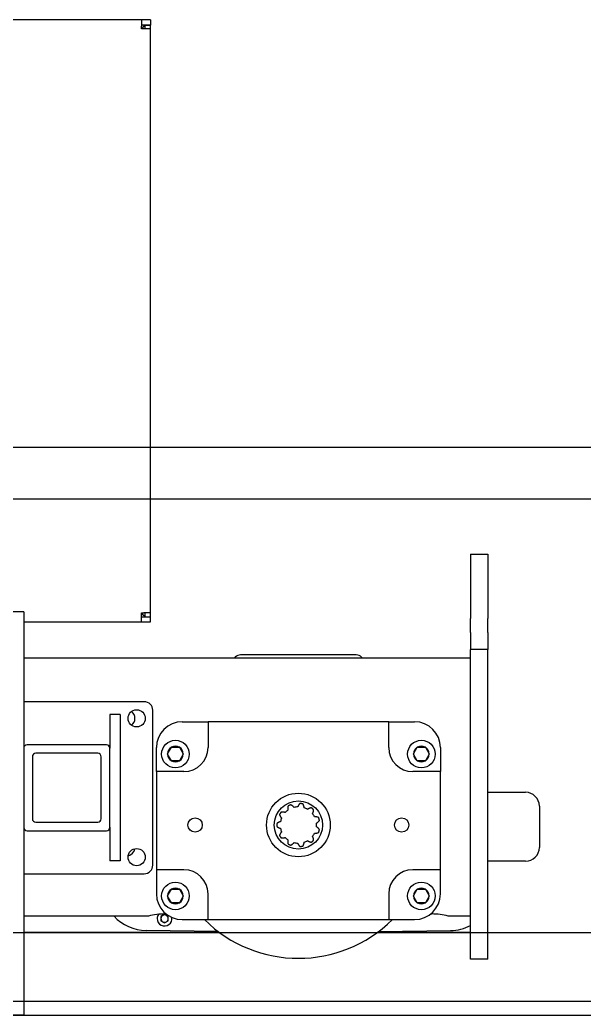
# Model space of a CAD drawing. Extents: x -1899985 to 1774885, y 556286 to 2175695.
# Drawn here: x -1113612 to -1113256, y 580179 to 580807 of the extents above; entities that cross this region are included whole.
import ezdxf

# ---------------------------------------------------------------- set-up
doc = ezdxf.new("R2010")
doc.units = 0
doc.header["$LTSCALE"] = 10
doc.header["$MEASUREMENT"] = 0
for name, color, linetype in [('20剖面图$0$A-LIN-V', 9, 'Continuous'), ('20剖面图$0$N010122-0000118_', 7, 'Continuous'), ('20剖面图$0$N040301-0000177_', 7, 'Continuous'), ('20剖面图$0$N040413-0000113_', 7, 'Continuous'), ('20剖面图$0$N080101-0000117', 7, 'Continuous'), ('20剖面图$0$N080101-0000135', 7, 'Continuous'), ('20剖面图$0$N080101-0000141', 7, 'Continuous'), ('20剖面图$0$N090101-0000018_', 7, 'Continuous'), ('20剖面图$0$N090104-0000007_', 7, 'Continuous'), ('20剖面图$0$S-SB', 21, 'Continuous'), ('20剖面图$0$主', 7, 'Continuous'), ('20剖面图$0$主梁\ue566鏍忔潌', 7, 'Continuous'), ('20剖面图$0$取电臂1', 7, 'Continuous'), ('20剖面图$0$取电臂2', 7, 'Continuous'), ('20剖面图$0$取电臂配件1', 7, 'Continuous'), ('A-LIN-V', 9, 'Continuous')]:
    doc.layers.add(name, color=color, linetype=linetype)

# ---------------------------------------------------------------- blocks, each defined once
blk = doc.blocks.new('20剖面图$0$11')
at = {"layer": '20剖面图$0$A-LIN-V', "color": 1}
for p, q in [((1604014.24, -75770.74), (1595896.06, -75770.74)), ((1598289.89, -75803.35), (1604014.24, -75803.35)), ((1592562.45, -76077.28), (1605899.71, -76077.28)), ((1605899.71, -76120.76), (1598840.08, -76120.76)), ((1594075.6, -76129.45), (1605899.71, -76129.45))]:
    blk.add_line(p, q, dxfattribs=at)
at = {"layer": '20剖面图$0$N010122-0000118_', "color": 1, "linetype": 'Continuous'}
for p, q in [((1599581.42, -75964.42), (1599583.84, -75960.24)), ((1599583.89, -75960.15), (1599583.84, -75960.24)), ((1599583.98, -75960.15), (1599583.89, -75960.15)), ((1599583.98, -75960.15), (1599588.81, -75960.15)), ((1599588.91, -75960.15), (1599588.81, -75960.15)), ((1599588.96, -75960.24), (1599588.91, -75960.15)), ((1599588.96, -75960.24), (1599591.37, -75964.42)), ((1599736.75, -75964.42), (1599739.16, -75960.24)), ((1599739.21, -75960.15), (1599739.16, -75960.24)), ((1599739.31, -75960.15), (1599739.21, -75960.15)), ((1599739.31, -75960.15), (1599744.14, -75960.15)), ((1599744.23, -75960.15), (1599744.14, -75960.15)), ((1599744.28, -75960.24), (1599744.23, -75960.15)), ((1599744.28, -75960.24), (1599746.69, -75964.42)), ((1599581.42, -75964.42), (1599581.38, -75964.5)), ((1599581.38, -75964.5), (1599581.42, -75964.58)), ((1599583.84, -75968.76), (1599581.42, -75964.58)), ((1599583.84, -75968.76), (1599583.89, -75968.85)), ((1599583.89, -75968.85), (1599583.98, -75968.85)), ((1599588.81, -75968.85), (1599588.91, -75968.85)), ((1599588.91, -75968.85), (1599588.96, -75968.76)), ((1599591.37, -75964.58), (1599588.96, -75968.76)), ((1599591.42, -75964.5), (1599591.37, -75964.42)), ((1599591.37, -75964.58), (1599591.42, -75964.5)), ((1599736.75, -75964.42), (1599736.7, -75964.5)), ((1599736.7, -75964.5), (1599736.75, -75964.58)), ((1599739.16, -75968.76), (1599736.75, -75964.58)), ((1599739.16, -75968.76), (1599739.21, -75968.85)), ((1599739.21, -75968.85), (1599739.31, -75968.85)), ((1599744.14, -75968.85), (1599744.23, -75968.85)), ((1599744.23, -75968.85), (1599744.28, -75968.76)), ((1599746.69, -75964.58), (1599744.28, -75968.76)), ((1599746.74, -75964.5), (1599746.69, -75964.42)), ((1599746.69, -75964.58), (1599746.74, -75964.5)), ((1599581.42, -76054.09), (1599583.84, -76049.91)), ((1599583.89, -76049.83), (1599583.84, -76049.91)), ((1599583.98, -76049.83), (1599583.89, -76049.83)), ((1599583.98, -76049.83), (1599588.81, -76049.83)), ((1599588.91, -76049.83), (1599588.81, -76049.83)), ((1599588.96, -76049.91), (1599588.91, -76049.83)), ((1599588.96, -76049.91), (1599591.37, -76054.09)), ((1599736.75, -76054.09), (1599739.16, -76049.91)), ((1599739.21, -76049.83), (1599739.16, -76049.91)), ((1599739.31, -76049.83), (1599739.21, -76049.83)), ((1599739.31, -76049.83), (1599744.14, -76049.83)), ((1599744.23, -76049.83), (1599744.14, -76049.83)), ((1599744.28, -76049.91), (1599744.23, -76049.83)), ((1599744.28, -76049.91), (1599746.69, -76054.09)), ((1599581.42, -76054.09), (1599581.38, -76054.18)), ((1599581.38, -76054.18), (1599581.42, -76054.26)), ((1599583.84, -76058.44), (1599581.42, -76054.26)), ((1599591.37, -76054.26), (1599588.96, -76058.44)), ((1599591.42, -76054.18), (1599591.37, -76054.09)), ((1599591.37, -76054.26), (1599591.42, -76054.18)), ((1599736.75, -76054.09), (1599736.7, -76054.18)), ((1599736.7, -76054.18), (1599736.75, -76054.26)), ((1599739.16, -76058.44), (1599736.75, -76054.26)), ((1599746.69, -76054.26), (1599744.28, -76058.44)), ((1599746.74, -76054.18), (1599746.69, -76054.09)), ((1599746.69, -76054.26), (1599746.74, -76054.18)), ((1599583.84, -76058.44), (1599583.89, -76058.53)), ((1599583.89, -76058.53), (1599583.98, -76058.53)), ((1599588.81, -76058.53), (1599588.91, -76058.53)), ((1599588.91, -76058.53), (1599588.96, -76058.44)), ((1599739.16, -76058.44), (1599739.21, -76058.53)), ((1599739.21, -76058.53), (1599739.31, -76058.53)), ((1599744.14, -76058.53), (1599744.23, -76058.53)), ((1599744.23, -76058.53), (1599744.28, -76058.44))]:
    blk.add_line(p, q, dxfattribs=at)
for centre in [(1599586.4, -75964.5), (1599741.72, -75964.5), (1599586.4, -76054.18), (1599741.72, -76054.18)]:
    blk.add_circle(centre, 8.7, dxfattribs=at)
for centre, radius, start, end in [((1599586.4, -75964.5), 4.97, 120.96424, 179.03576), ((1599586.4, -75964.5), 4.97, 60.96424, 119.03576), ((1599586.4, -75964.5), 4.97, 0.96424, 59.03576), ((1599741.72, -75964.5), 4.97, 120.96424, 179.03576), ((1599741.72, -75964.5), 4.97, 60.96424, 119.03576), ((1599741.72, -75964.5), 4.97, 0.96424, 59.03576), ((1599586.4, -75964.5), 4.97, 180.96424, 239.03576), ((1599586.4, -75964.5), 4.97, 240.96424, 299.03576), ((1599586.4, -77160.81), 1191.96, 89.88398, 90.11602), ((1599586.4, -75964.5), 4.97, 300.96424, 359.03576), ((1599741.72, -75964.5), 4.97, 180.96424, 239.03576), ((1599741.72, -75964.5), 4.97, 240.96424, 299.03576), ((1599741.72, -77160.81), 1191.96, 89.88398, 90.11602), ((1599741.72, -75964.5), 4.97, 300.96424, 359.03576), ((1599586.4, -76054.18), 4.97, 120.96424, 179.03576), ((1599586.4, -76054.18), 4.97, 60.96424, 119.03576), ((1599586.4, -76054.18), 4.97, 0.96424, 59.03576), ((1599741.72, -76054.18), 4.97, 120.96424, 179.03576), ((1599741.72, -76054.18), 4.97, 60.96424, 119.03576), ((1599741.72, -76054.18), 4.97, 0.96424, 59.03576), ((1599586.4, -76054.18), 4.97, 180.96424, 239.03576), ((1599586.4, -76054.18), 4.97, 300.96424, 359.03576), ((1599741.72, -76054.18), 4.97, 180.96424, 239.03576), ((1599741.72, -76054.18), 4.97, 300.96424, 359.03576), ((1599586.4, -77250.48), 1191.96, 89.88398, 90.11602), ((1599586.4, -76054.18), 4.97, 240.96424, 299.03576), ((1599741.72, -77250.48), 1191.96, 89.88398, 90.11602), ((1599741.72, -76054.18), 4.97, 240.96424, 299.03576)]:
    blk.add_arc(centre, radius, start, end, dxfattribs=at)
at = {"layer": '20剖面图$0$N040301-0000177_', "color": 1, "linetype": 'Continuous'}
for p, q in [((1599772.76, -75838.14), (1599772.76, -75878.9)), ((1599772.76, -75838.14), (1599783.63, -75838.14)), ((1599783.63, -75838.14), (1599783.63, -75878.9)), ((1599772.76, -75887.6), (1599772.76, -75878.9)), ((1599783.63, -75887.6), (1599783.63, -75878.9)), ((1599772.76, -75887.6), (1599772.76, -75898.47)), ((1599783.63, -75887.6), (1599783.63, -75898.47)), ((1599772.76, -75909.34), (1599772.76, -75898.47)), ((1599783.63, -75898.47), (1599772.76, -75898.47)), ((1599783.63, -75909.34), (1599783.63, -75898.47)), ((1599772.76, -75914.19), (1599772.76, -75909.34)), ((1599783.63, -76083.26), (1599783.63, -75909.34)), ((1599772.76, -76083.26), (1599772.76, -76056.66)), ((1599772.76, -76094.13), (1599772.76, -76083.26)), ((1599783.63, -76094.13), (1599783.63, -76083.26)), ((1599783.63, -76094.13), (1599772.76, -76094.13))]:
    blk.add_line(p, q, dxfattribs=at)
at = {"layer": '20剖面图$0$N040413-0000113_', "color": 1, "linetype": 'Continuous'}
for p, q in [((1599772.76, -75903.9), (1599490.6, -75903.9)), ((1599772.76, -75925.64), (1599772.76, -75914.19)), ((1599772.76, -76045.21), (1599772.76, -75925.64)), ((1599772.76, -76056.66), (1599772.76, -76045.21)), ((1599569.45, -76066.95), (1599490.6, -76066.95)), ((1599580.53, -76065.58), (1599579.82, -76065.58)), ((1599748.3, -76065.58), (1599747.59, -76065.58)), ((1599772.76, -76066.95), (1599758.67, -76066.95))]:
    blk.add_line(p, q, dxfattribs=at)
for centre, radius, start, end in [((1599555.36, -75941.95), 5.49, 307.18058, 52.72879), ((1599555.36, -76023.47), 5.49, 282.32797, 351.1882), ((1599579.2, -76100.68), 35.11, 88.98599, 106.1217), ((1599748.93, -76100.6), 35.03, 73.86058, 91.03173)]:
    blk.add_arc(centre, radius, start, end, dxfattribs=at)
at = {"layer": '20剖面图$0$N080101-0000117', "color": 1, "linetype": 'Continuous'}
for p, q in [((1599783.63, -75988.69), (1599807.54, -75988.69)), ((1599816.24, -75997.38), (1599816.24, -76023.47)), ((1599807.54, -76032.17), (1599783.63, -76032.17))]:
    blk.add_line(p, q, dxfattribs=at)
for centre, start, end in [((1599807.54, -75997.38), 360, 90), ((1599807.54, -76023.47), 270, 360)]:
    blk.add_arc(centre, 8.7, start, end, dxfattribs=at)
at = {"layer": '20剖面图$0$N080101-0000135', "color": 1, "linetype": 'Continuous'}
for p, q in [((1599564.89, -75500.62), (1598869.72, -75500.62)), ((1599564.89, -75500.62), (1599564.89, -75504.68)), ((1599570.58, -75500.62), (1599564.89, -75500.62)), ((1599570.58, -75500.62), (1599570.58, -75503.88)), ((1599570.58, -75503.88), (1599564.89, -75503.88)), ((1599566.52, -75504.68), (1599564.89, -75506.31)), ((1599564.89, -75506.32), (1599564.89, -75504.68)), ((1599564.89, -75506.32), (1599566.52, -75504.69)), ((1599566.52, -75506.32), (1599564.89, -75506.32)), ((1599570.58, -75506.32), (1599566.52, -75506.32)), ((1599567.32, -75503.89), (1599570.58, -75503.89)), ((1599567.32, -75506.32), (1599567.32, -75503.89)), ((1599570.58, -75506.32), (1599570.58, -75503.89)), ((1599570.58, -75875.38), (1599570.58, -75506.32)), ((1599566.52, -75877.01), (1599564.89, -75875.38)), ((1599564.89, -75875.38), (1599566.52, -75875.38)), ((1599564.89, -75877.01), (1599564.89, -75875.38)), ((1599566.52, -75877.01), (1599564.89, -75875.38)), ((1599564.89, -75881.07), (1599564.89, -75877.01)), ((1599564.89, -75877.81), (1599570.58, -75877.81)), ((1599570.58, -75875.38), (1599566.52, -75875.38)), ((1599567.32, -75877.81), (1599567.32, -75875.38)), ((1599567.32, -75877.81), (1599570.58, -75877.81)), ((1599570.58, -75877.81), (1599570.58, -75875.38)), ((1599570.58, -75881.07), (1599570.58, -75877.81)), ((1599490.6, -75881.07), (1599564.89, -75881.07)), ((1599564.89, -75881.07), (1599570.58, -75881.07))]:
    blk.add_line(p, q, dxfattribs=at)
for points in [[(1599567.31, -75503.88), (1599567.18, -75503.88), (1599567.04, -75503.97), (1599566.78, -75504.27), (1599566.65, -75504.48), (1599566.52, -75504.68)], [(1599566.52, -75504.69), (1599566.73, -75504.55), (1599566.93, -75504.42), (1599567.23, -75504.16), (1599567.32, -75504.02), (1599567.32, -75503.89)], [(1599567.32, -75877.8), (1599567.32, -75877.67), (1599567.23, -75877.54), (1599566.93, -75877.28), (1599566.73, -75877.14), (1599566.52, -75877.01)], [(1599566.52, -75877.01), (1599566.65, -75877.22), (1599566.78, -75877.43), (1599567.04, -75877.73), (1599567.18, -75877.81), (1599567.31, -75877.81)]]:
    blk.add_open_spline(points, degree=3, knots=[0, 0, 0, 0, 0.5, 0.5, 1, 1, 1, 1], dxfattribs=at)
at = {"layer": '20剖面图$0$N080101-0000141', "color": 1, "linetype": 'Continuous'}
for p, q in [((1599624.19, -75903.22), (1599623.52, -75903.9)), ((1599637.82, -75901.85), (1599627.51, -75901.85)), ((1599690.3, -75901.85), (1599637.82, -75901.85)), ((1599700.6, -75901.85), (1599690.3, -75901.85)), ((1599704.6, -75903.9), (1599703.92, -75903.22)), ((1599579.57, -76065.77), (1599577.22, -76067.13)), ((1599577.22, -76067.13), (1599577.22, -76069.84)), ((1599581.92, -76067.13), (1599579.57, -76065.77)), ((1599581.92, -76069.84), (1599581.92, -76067.13)), ((1599577.22, -76069.84), (1599579.57, -76071.19)), ((1599579.57, -76071.19), (1599581.92, -76069.84)), ((1599613.42, -76076.66), (1599567.89, -76075.99)), ((1599714.7, -76076.66), (1599760.23, -76075.99))]:
    blk.add_line(p, q, dxfattribs=at)
for centre, radius, start, end in [((1599627.51, -75906.54), 4.69, 90, 135), ((1599700.6, -75906.54), 4.69, 45, 90), ((1599568.3, -76047.83), 28.16, 222.76145, 269.15488), ((1599579.57, -76068.48), 4.69, 145.6871, 180), ((1599579.57, -76068.48), 4.69, 180, 8.56028), ((1599579.57, -76068.48), 2.35, 120, 180), ((1599579.57, -76068.48), 2.35, 180, 240), ((1599579.57, -76068.48), 2.35, 60, 120), ((1599579.57, -76068.48), 2.35, 360, 60), ((1599579.57, -76068.48), 2.35, 300, 360), ((1599579.57, -76068.48), 2.35, 240, 300), ((1599759.81, -76047.83), 28.16, 270.84512, 297.36447)]:
    blk.add_arc(centre, radius, start, end, dxfattribs=at)
at = {"layer": '20剖面图$0$N090101-0000018_', "color": 1, "linetype": 'Continuous'}
blk.add_circle((1599664.06, -76009.34), 15.22, dxfattribs=at)
for radius, start, end in [(11.45, 125.26771, 136.55047), (11.45, 92.54044, 103.8232), (11.45, 59.81317, 71.09592), (11.45, 157.99498, 169.27774), (11.45, 27.08589, 38.36865), (11.45, 190.72226, 202.00502), (11.45, 354.35862, 5.64138), (11.45, 223.44953, 234.73229), (11.45, 288.90408, 300.18683), (11.45, 321.63135, 332.91411), (11.45, 256.1768, 267.45956), (84.24, 225.20868, 314.79132)]:
    blk.add_arc((1599664.06, -76009.34), radius, start, end, dxfattribs=at)
for points, knots in [([(1599658.4, -75996.94), (1599658.37, -75996.96), (1599658.3, -75996.99), (1599658.21, -75997.03), (1599658.12, -75997.07), (1599658.03, -75997.12), (1599657.94, -75997.16), (1599657.85, -75997.21), (1599657.72, -75997.27), (1599657.55, -75997.38), (1599657.5, -75997.59), (1599657.47, -75997.74), (1599657.45, -75997.86), (1599657.44, -75997.98), (1599657.42, -75998.09), (1599657.41, -75998.2), (1599657.4, -75998.32), (1599657.39, -75998.42), (1599657.38, -75998.53), (1599657.37, -75998.63), (1599657.37, -75998.74), (1599657.37, -75998.86), (1599657.36, -75999.02), (1599657.37, -75999.2), (1599657.38, -75999.38), (1599657.39, -75999.55), (1599657.41, -75999.71), (1599657.43, -75999.85), (1599657.44, -75999.95), (1599657.45, -75999.99)], [0, 0, 0, 0, 0.030031, 0.057917, 0.085803, 0.113689, 0.141575, 0.169461, 0.197347, 0.264587, 0.333231, 0.367307, 0.400787, 0.433669, 0.465954, 0.497642, 0.528733, 0.559227, 0.589124, 0.618424, 0.647126, 0.675232, 0.72555, 0.777765, 0.827592, 0.87503, 0.920079, 0.96274, 1, 1, 1, 1]), ([(1599661.32, -75998.22), (1599661.29, -75998.18), (1599661.23, -75998.1), (1599661.12, -75997.99), (1599661.01, -75997.87), (1599660.89, -75997.75), (1599660.76, -75997.62), (1599660.63, -75997.51), (1599660.51, -75997.41), (1599660.42, -75997.33), (1599660.33, -75997.27), (1599660.25, -75997.2), (1599660.17, -75997.14), (1599660.08, -75997.07), (1599659.99, -75997.01), (1599659.89, -75996.95), (1599659.8, -75996.88), (1599659.7, -75996.82), (1599659.59, -75996.76), (1599659.45, -75996.66), (1599659.25, -75996.59), (1599659.06, -75996.66), (1599658.94, -75996.71), (1599658.85, -75996.75), (1599658.76, -75996.79), (1599658.66, -75996.82), (1599658.57, -75996.86), (1599658.48, -75996.9), (1599658.43, -75996.93), (1599658.4, -75996.94)], [0, 0, 0, 0, 0.043667, 0.086696, 0.132113, 0.179919, 0.230113, 0.282695, 0.329053, 0.357251, 0.386045, 0.415437, 0.445425, 0.476011, 0.507194, 0.538974, 0.571351, 0.604325, 0.637896, 0.672065, 0.749153, 0.806943, 0.834829, 0.862715, 0.890601, 0.918487, 0.946373, 0.974259, 1, 1, 1, 1]), ([(1599666, -75995.85), (1599665.96, -75995.85), (1599665.9, -75995.84), (1599665.79, -75995.82), (1599665.7, -75995.81), (1599665.6, -75995.8), (1599665.5, -75995.79), (1599665.4, -75995.78), (1599665.26, -75995.76), (1599665.05, -75995.76), (1599664.89, -75995.9), (1599664.79, -75996.02), (1599664.71, -75996.11), (1599664.63, -75996.2), (1599664.56, -75996.29), (1599664.48, -75996.38), (1599664.41, -75996.46), (1599664.35, -75996.55), (1599664.28, -75996.63), (1599664.22, -75996.72), (1599664.16, -75996.8), (1599664.09, -75996.91), (1599664.01, -75997.04), (1599663.91, -75997.19), (1599663.82, -75997.35), (1599663.74, -75997.5), (1599663.67, -75997.64), (1599663.61, -75997.77), (1599663.57, -75997.86), (1599663.55, -75997.9)], [0, 0, 0, 0, 0.030031, 0.057917, 0.085803, 0.113689, 0.141575, 0.169461, 0.197347, 0.264587, 0.333231, 0.367307, 0.400787, 0.433669, 0.465954, 0.497642, 0.528733, 0.559227, 0.589124, 0.618424, 0.647126, 0.675232, 0.72555, 0.777765, 0.827592, 0.87503, 0.920079, 0.96274, 1, 1, 1, 1]), ([(1599667.77, -75998.51), (1599667.76, -75998.46), (1599667.75, -75998.35), (1599667.73, -75998.2), (1599667.7, -75998.04), (1599667.66, -75997.87), (1599667.62, -75997.7), (1599667.57, -75997.53), (1599667.52, -75997.38), (1599667.49, -75997.27), (1599667.45, -75997.17), (1599667.42, -75997.07), (1599667.38, -75996.97), (1599667.34, -75996.87), (1599667.3, -75996.77), (1599667.25, -75996.66), (1599667.21, -75996.56), (1599667.16, -75996.45), (1599667.1, -75996.34), (1599667.04, -75996.19), (1599666.91, -75996.02), (1599666.71, -75995.97), (1599666.58, -75995.95), (1599666.48, -75995.93), (1599666.38, -75995.91), (1599666.29, -75995.89), (1599666.19, -75995.88), (1599666.09, -75995.86), (1599666.03, -75995.85), (1599666, -75995.85)], [0, 0, 0, 0, 0.043667, 0.086696, 0.132113, 0.179919, 0.230113, 0.282695, 0.329053, 0.357251, 0.386045, 0.415437, 0.445425, 0.476011, 0.507194, 0.538974, 0.571351, 0.604325, 0.637896, 0.672065, 0.749153, 0.806943, 0.834829, 0.862715, 0.890601, 0.918487, 0.946373, 0.974259, 1, 1, 1, 1]), ([(1599672.98, -75999.04), (1599672.96, -75999.02), (1599672.9, -75998.97), (1599672.83, -75998.91), (1599672.75, -75998.84), (1599672.67, -75998.78), (1599672.6, -75998.72), (1599672.52, -75998.65), (1599672.41, -75998.56), (1599672.23, -75998.45), (1599672.02, -75998.49), (1599671.87, -75998.53), (1599671.75, -75998.56), (1599671.64, -75998.6), (1599671.53, -75998.63), (1599671.42, -75998.66), (1599671.32, -75998.7), (1599671.22, -75998.74), (1599671.12, -75998.77), (1599671.02, -75998.81), (1599670.92, -75998.85), (1599670.81, -75998.9), (1599670.67, -75998.96), (1599670.5, -75999.04), (1599670.34, -75999.12), (1599670.2, -75999.2), (1599670.06, -75999.29), (1599669.93, -75999.37), (1599669.85, -75999.42), (1599669.82, -75999.44)], [0, 0, 0, 0, 0.030031, 0.057917, 0.085803, 0.113689, 0.141575, 0.169461, 0.197347, 0.264587, 0.333231, 0.367307, 0.400787, 0.433669, 0.465954, 0.497642, 0.528733, 0.559227, 0.589124, 0.618424, 0.647126, 0.675232, 0.72555, 0.777765, 0.827592, 0.87503, 0.920079, 0.96274, 1, 1, 1, 1]), ([(1599673.04, -76002.23), (1599673.06, -76002.19), (1599673.1, -76002.09), (1599673.17, -76001.95), (1599673.23, -76001.8), (1599673.29, -76001.64), (1599673.35, -76001.47), (1599673.4, -76001.3), (1599673.44, -76001.15), (1599673.47, -76001.04), (1599673.49, -76000.94), (1599673.52, -76000.83), (1599673.54, -76000.73), (1599673.56, -76000.62), (1599673.58, -76000.51), (1599673.6, -76000.4), (1599673.62, -76000.29), (1599673.64, -76000.17), (1599673.65, -76000.05), (1599673.67, -75999.88), (1599673.66, -75999.67), (1599673.52, -75999.53), (1599673.42, -75999.44), (1599673.35, -75999.37), (1599673.28, -75999.3), (1599673.2, -75999.23), (1599673.13, -75999.17), (1599673.06, -75999.1), (1599673.01, -75999.06), (1599672.98, -75999.04)], [0, 0, 0, 0, 0.043667, 0.086696, 0.132113, 0.179919, 0.230113, 0.282695, 0.329053, 0.357251, 0.386045, 0.415437, 0.445425, 0.476011, 0.507194, 0.538974, 0.571351, 0.604325, 0.637896, 0.672065, 0.749153, 0.806943, 0.834829, 0.862715, 0.890601, 0.918487, 0.946373, 0.974259, 1, 1, 1, 1]), ([(1599652.59, -76001.97), (1599652.58, -76002), (1599652.54, -76002.06), (1599652.48, -76002.15), (1599652.43, -76002.23), (1599652.38, -76002.32), (1599652.33, -76002.4), (1599652.28, -76002.49), (1599652.2, -76002.61), (1599652.12, -76002.8), (1599652.18, -76003), (1599652.25, -76003.15), (1599652.3, -76003.26), (1599652.35, -76003.36), (1599652.39, -76003.47), (1599652.44, -76003.57), (1599652.49, -76003.67), (1599652.55, -76003.76), (1599652.6, -76003.86), (1599652.65, -76003.95), (1599652.7, -76004.04), (1599652.77, -76004.15), (1599652.85, -76004.28), (1599652.95, -76004.43), (1599653.05, -76004.57), (1599653.15, -76004.71), (1599653.25, -76004.83), (1599653.35, -76004.95), (1599653.41, -76005.02), (1599653.44, -76005.05)], [0, 0, 0, 0, 0.030031, 0.057917, 0.085803, 0.113689, 0.141575, 0.169461, 0.197347, 0.264587, 0.333231, 0.367307, 0.400787, 0.433669, 0.465954, 0.497642, 0.528733, 0.559227, 0.589124, 0.618424, 0.647126, 0.675232, 0.72555, 0.777765, 0.827592, 0.87503, 0.920079, 0.96274, 1, 1, 1, 1]), ([(1599655.75, -76001.47), (1599655.7, -76001.45), (1599655.6, -76001.42), (1599655.45, -76001.38), (1599655.29, -76001.34), (1599655.12, -76001.3), (1599654.95, -76001.27), (1599654.77, -76001.24), (1599654.62, -76001.22), (1599654.5, -76001.21), (1599654.4, -76001.2), (1599654.29, -76001.19), (1599654.19, -76001.18), (1599654.08, -76001.17), (1599653.97, -76001.17), (1599653.85, -76001.17), (1599653.74, -76001.17), (1599653.62, -76001.17), (1599653.5, -76001.17), (1599653.33, -76001.17), (1599653.12, -76001.21), (1599653, -76001.37), (1599652.93, -76001.48), (1599652.87, -76001.56), (1599652.81, -76001.65), (1599652.75, -76001.73), (1599652.7, -76001.81), (1599652.65, -76001.89), (1599652.61, -76001.95), (1599652.59, -76001.97)], [0, 0, 0, 0, 0.043667, 0.086696, 0.132113, 0.179919, 0.230113, 0.282695, 0.329053, 0.357251, 0.386045, 0.415437, 0.445425, 0.476011, 0.507194, 0.538974, 0.571351, 0.604325, 0.637896, 0.672065, 0.749153, 0.806943, 0.834829, 0.862715, 0.890601, 0.918487, 0.946373, 0.974259, 1, 1, 1, 1]), ([(1599677.14, -76005.5), (1599677.13, -76005.47), (1599677.11, -76005.4), (1599677.08, -76005.3), (1599677.05, -76005.21), (1599677.01, -76005.11), (1599676.99, -76005.02), (1599676.95, -76004.92), (1599676.91, -76004.79), (1599676.82, -76004.6), (1599676.63, -76004.51), (1599676.47, -76004.47), (1599676.36, -76004.43), (1599676.25, -76004.4), (1599676.14, -76004.37), (1599676.03, -76004.34), (1599675.92, -76004.31), (1599675.81, -76004.29), (1599675.71, -76004.27), (1599675.61, -76004.25), (1599675.51, -76004.23), (1599675.38, -76004.2), (1599675.23, -76004.18), (1599675.05, -76004.16), (1599674.87, -76004.14), (1599674.7, -76004.13), (1599674.54, -76004.12), (1599674.39, -76004.12), (1599674.3, -76004.12), (1599674.25, -76004.13)], [0, 0, 0, 0, 0.030031, 0.057917, 0.085803, 0.113689, 0.141575, 0.169461, 0.197347, 0.264587, 0.333231, 0.367307, 0.400787, 0.433669, 0.465954, 0.497642, 0.528733, 0.559227, 0.589124, 0.618424, 0.647126, 0.675232, 0.72555, 0.777765, 0.827592, 0.87503, 0.920079, 0.96274, 1, 1, 1, 1]), ([(1599675.45, -76008.21), (1599675.5, -76008.19), (1599675.59, -76008.13), (1599675.72, -76008.05), (1599675.85, -76007.95), (1599675.99, -76007.85), (1599676.13, -76007.74), (1599676.26, -76007.63), (1599676.37, -76007.52), (1599676.46, -76007.44), (1599676.54, -76007.37), (1599676.61, -76007.3), (1599676.69, -76007.22), (1599676.77, -76007.14), (1599676.84, -76007.06), (1599676.92, -76006.98), (1599676.99, -76006.89), (1599677.07, -76006.8), (1599677.15, -76006.71), (1599677.26, -76006.58), (1599677.36, -76006.4), (1599677.32, -76006.2), (1599677.29, -76006.07), (1599677.27, -76005.97), (1599677.24, -76005.88), (1599677.21, -76005.78), (1599677.19, -76005.68), (1599677.16, -76005.59), (1599677.14, -76005.53), (1599677.14, -76005.5)], [0, 0, 0, 0, 0.043667, 0.086696, 0.132113, 0.179919, 0.230113, 0.282695, 0.329053, 0.357251, 0.386045, 0.415437, 0.445425, 0.476011, 0.507194, 0.538974, 0.571351, 0.604325, 0.637896, 0.672065, 0.749153, 0.806943, 0.834829, 0.862715, 0.890601, 0.918487, 0.946373, 0.974259, 1, 1, 1, 1]), ([(1599652.81, -76007.21), (1599652.76, -76007.22), (1599652.66, -76007.25), (1599652.51, -76007.3), (1599652.36, -76007.35), (1599652.2, -76007.41), (1599652.03, -76007.48), (1599651.87, -76007.55), (1599651.73, -76007.61), (1599651.62, -76007.67), (1599651.53, -76007.71), (1599651.44, -76007.76), (1599651.34, -76007.81), (1599651.25, -76007.87), (1599651.15, -76007.92), (1599651.06, -76007.98), (1599650.96, -76008.04), (1599650.86, -76008.11), (1599650.76, -76008.18), (1599650.62, -76008.27), (1599650.47, -76008.42), (1599650.45, -76008.62), (1599650.44, -76008.75), (1599650.44, -76008.85), (1599650.44, -76008.95), (1599650.43, -76009.05), (1599650.43, -76009.15), (1599650.43, -76009.24), (1599650.43, -76009.31), (1599650.43, -76009.34)], [0, 0, 0, 0, 0.043667, 0.086696, 0.132113, 0.179919, 0.230113, 0.282695, 0.329053, 0.357251, 0.386045, 0.415437, 0.445425, 0.476011, 0.507194, 0.538974, 0.571351, 0.604325, 0.637896, 0.672065, 0.749153, 0.806943, 0.834829, 0.862715, 0.890601, 0.918487, 0.946373, 0.974259, 1, 1, 1, 1]), ([(1599650.43, -76009.34), (1599650.43, -76009.38), (1599650.43, -76009.44), (1599650.43, -76009.55), (1599650.43, -76009.65), (1599650.44, -76009.75), (1599650.44, -76009.84), (1599650.45, -76009.94), (1599650.45, -76010.09), (1599650.48, -76010.29), (1599650.64, -76010.43), (1599650.78, -76010.51), (1599650.87, -76010.58), (1599650.97, -76010.64), (1599651.07, -76010.71), (1599651.17, -76010.76), (1599651.26, -76010.82), (1599651.36, -76010.87), (1599651.45, -76010.92), (1599651.54, -76010.97), (1599651.64, -76011.02), (1599651.75, -76011.08), (1599651.89, -76011.14), (1599652.06, -76011.21), (1599652.22, -76011.28), (1599652.38, -76011.34), (1599652.53, -76011.39), (1599652.68, -76011.43), (1599652.77, -76011.46), (1599652.81, -76011.47)], [0, 0, 0, 0, 0.030031, 0.057917, 0.085803, 0.113689, 0.141575, 0.169461, 0.197347, 0.264587, 0.333231, 0.367307, 0.400787, 0.433669, 0.465954, 0.497642, 0.528733, 0.559227, 0.589124, 0.618424, 0.647126, 0.675232, 0.72555, 0.777765, 0.827592, 0.87503, 0.920079, 0.96274, 1, 1, 1, 1]), ([(1599677.14, -76013.18), (1599677.15, -76013.14), (1599677.16, -76013.08), (1599677.19, -76012.98), (1599677.22, -76012.88), (1599677.24, -76012.79), (1599677.27, -76012.69), (1599677.29, -76012.59), (1599677.33, -76012.46), (1599677.36, -76012.25), (1599677.24, -76012.08), (1599677.14, -76011.96), (1599677.06, -76011.86), (1599676.98, -76011.77), (1599676.91, -76011.69), (1599676.83, -76011.6), (1599676.75, -76011.52), (1599676.68, -76011.45), (1599676.6, -76011.37), (1599676.53, -76011.3), (1599676.45, -76011.23), (1599676.36, -76011.14), (1599676.24, -76011.04), (1599676.1, -76010.92), (1599675.96, -76010.81), (1599675.83, -76010.71), (1599675.7, -76010.62), (1599675.57, -76010.54), (1599675.49, -76010.49), (1599675.45, -76010.46)], [0, 0, 0, 0, 0.030031, 0.057917, 0.085803, 0.113689, 0.141575, 0.169461, 0.197347, 0.264587, 0.333231, 0.367307, 0.400787, 0.433669, 0.465954, 0.497642, 0.528733, 0.559227, 0.589124, 0.618424, 0.647126, 0.675232, 0.72555, 0.777765, 0.827592, 0.87503, 0.920079, 0.96274, 1, 1, 1, 1]), ([(1599653.44, -76013.63), (1599653.41, -76013.67), (1599653.34, -76013.74), (1599653.24, -76013.86), (1599653.14, -76013.99), (1599653.04, -76014.13), (1599652.93, -76014.27), (1599652.83, -76014.42), (1599652.75, -76014.55), (1599652.69, -76014.66), (1599652.64, -76014.74), (1599652.59, -76014.84), (1599652.54, -76014.93), (1599652.49, -76015.03), (1599652.44, -76015.13), (1599652.39, -76015.23), (1599652.34, -76015.33), (1599652.29, -76015.44), (1599652.24, -76015.55), (1599652.17, -76015.7), (1599652.13, -76015.91), (1599652.22, -76016.09), (1599652.29, -76016.2), (1599652.34, -76016.29), (1599652.39, -76016.38), (1599652.44, -76016.46), (1599652.49, -76016.55), (1599652.54, -76016.63), (1599652.58, -76016.68), (1599652.59, -76016.71)], [0, 0, 0, 0, 0.043667, 0.086696, 0.132113, 0.179919, 0.230113, 0.282695, 0.329053, 0.357251, 0.386045, 0.415437, 0.445425, 0.476011, 0.507194, 0.538974, 0.571351, 0.604325, 0.637896, 0.672065, 0.749153, 0.806943, 0.834829, 0.862715, 0.890601, 0.918487, 0.946373, 0.974259, 1, 1, 1, 1]), ([(1599652.59, -76016.71), (1599652.61, -76016.74), (1599652.65, -76016.8), (1599652.71, -76016.88), (1599652.76, -76016.96), (1599652.82, -76017.05), (1599652.87, -76017.13), (1599652.93, -76017.21), (1599653.01, -76017.33), (1599653.15, -76017.48), (1599653.36, -76017.51), (1599653.52, -76017.51), (1599653.64, -76017.51), (1599653.76, -76017.51), (1599653.87, -76017.51), (1599653.98, -76017.51), (1599654.1, -76017.5), (1599654.2, -76017.5), (1599654.31, -76017.49), (1599654.41, -76017.48), (1599654.52, -76017.47), (1599654.64, -76017.46), (1599654.8, -76017.43), (1599654.98, -76017.41), (1599655.15, -76017.37), (1599655.32, -76017.34), (1599655.47, -76017.3), (1599655.62, -76017.26), (1599655.71, -76017.23), (1599655.75, -76017.21)], [0, 0, 0, 0, 0.030031, 0.057917, 0.085803, 0.113689, 0.141575, 0.169461, 0.197347, 0.264587, 0.333231, 0.367307, 0.400787, 0.433669, 0.465954, 0.497642, 0.528733, 0.559227, 0.589124, 0.618424, 0.647126, 0.675232, 0.72555, 0.777765, 0.827592, 0.87503, 0.920079, 0.96274, 1, 1, 1, 1]), ([(1599657.45, -76018.69), (1599657.44, -76018.74), (1599657.42, -76018.84), (1599657.4, -76019), (1599657.39, -76019.16), (1599657.37, -76019.33), (1599657.37, -76019.51), (1599657.36, -76019.68), (1599657.37, -76019.83), (1599657.37, -76019.96), (1599657.37, -76020.06), (1599657.38, -76020.16), (1599657.39, -76020.27), (1599657.4, -76020.38), (1599657.41, -76020.49), (1599657.42, -76020.6), (1599657.44, -76020.72), (1599657.45, -76020.83), (1599657.48, -76020.95), (1599657.5, -76021.12), (1599657.57, -76021.32), (1599657.75, -76021.42), (1599657.87, -76021.48), (1599657.96, -76021.52), (1599658.05, -76021.57), (1599658.13, -76021.61), (1599658.22, -76021.66), (1599658.31, -76021.7), (1599658.37, -76021.72), (1599658.4, -76021.74)], [0, 0, 0, 0, 0.043667, 0.086696, 0.132113, 0.179919, 0.230113, 0.282695, 0.329053, 0.357251, 0.386045, 0.415437, 0.445425, 0.476011, 0.507194, 0.538974, 0.571351, 0.604325, 0.637896, 0.672065, 0.749153, 0.806943, 0.834829, 0.862715, 0.890601, 0.918487, 0.946373, 0.974259, 1, 1, 1, 1]), ([(1599669.82, -76019.24), (1599669.86, -76019.27), (1599669.94, -76019.32), (1599670.08, -76019.41), (1599670.22, -76019.49), (1599670.37, -76019.57), (1599670.53, -76019.65), (1599670.69, -76019.73), (1599670.83, -76019.79), (1599670.94, -76019.84), (1599671.03, -76019.87), (1599671.13, -76019.91), (1599671.23, -76019.95), (1599671.34, -76019.98), (1599671.44, -76020.02), (1599671.55, -76020.06), (1599671.66, -76020.09), (1599671.77, -76020.12), (1599671.89, -76020.15), (1599672.05, -76020.2), (1599672.26, -76020.22), (1599672.43, -76020.1), (1599672.53, -76020.01), (1599672.61, -76019.95), (1599672.69, -76019.89), (1599672.76, -76019.83), (1599672.84, -76019.76), (1599672.91, -76019.7), (1599672.96, -76019.66), (1599672.98, -76019.64)], [0, 0, 0, 0, 0.043667, 0.086696, 0.132113, 0.179919, 0.230113, 0.282695, 0.329053, 0.357251, 0.386045, 0.415437, 0.445425, 0.476011, 0.507194, 0.538974, 0.571351, 0.604325, 0.637896, 0.672065, 0.749153, 0.806943, 0.834829, 0.862715, 0.890601, 0.918487, 0.946373, 0.974259, 1, 1, 1, 1]), ([(1599672.98, -76019.64), (1599673.01, -76019.62), (1599673.06, -76019.57), (1599673.14, -76019.5), (1599673.21, -76019.44), (1599673.29, -76019.37), (1599673.36, -76019.3), (1599673.43, -76019.23), (1599673.54, -76019.14), (1599673.67, -76018.98), (1599673.67, -76018.77), (1599673.65, -76018.61), (1599673.63, -76018.49), (1599673.62, -76018.37), (1599673.6, -76018.26), (1599673.58, -76018.15), (1599673.56, -76018.04), (1599673.54, -76017.93), (1599673.51, -76017.83), (1599673.49, -76017.73), (1599673.47, -76017.63), (1599673.43, -76017.5), (1599673.39, -76017.35), (1599673.34, -76017.18), (1599673.28, -76017.01), (1599673.22, -76016.86), (1599673.16, -76016.71), (1599673.1, -76016.57), (1599673.06, -76016.49), (1599673.04, -76016.45)], [0, 0, 0, 0, 0.030031, 0.057917, 0.085803, 0.113689, 0.141575, 0.169461, 0.197347, 0.264587, 0.333231, 0.367307, 0.400787, 0.433669, 0.465954, 0.497642, 0.528733, 0.559227, 0.589124, 0.618424, 0.647126, 0.675232, 0.72555, 0.777765, 0.827592, 0.87503, 0.920079, 0.96274, 1, 1, 1, 1]), ([(1599674.25, -76014.55), (1599674.3, -76014.55), (1599674.41, -76014.56), (1599674.56, -76014.55), (1599674.73, -76014.55), (1599674.9, -76014.53), (1599675.08, -76014.52), (1599675.25, -76014.49), (1599675.4, -76014.47), (1599675.52, -76014.45), (1599675.62, -76014.43), (1599675.73, -76014.41), (1599675.83, -76014.39), (1599675.94, -76014.36), (1599676.04, -76014.33), (1599676.15, -76014.31), (1599676.26, -76014.27), (1599676.38, -76014.24), (1599676.49, -76014.2), (1599676.66, -76014.16), (1599676.84, -76014.06), (1599676.92, -76013.87), (1599676.96, -76013.74), (1599676.99, -76013.65), (1599677.02, -76013.55), (1599677.05, -76013.46), (1599677.08, -76013.36), (1599677.11, -76013.27), (1599677.13, -76013.21), (1599677.14, -76013.18)], [0, 0, 0, 0, 0.043667, 0.086696, 0.132113, 0.179919, 0.230113, 0.282695, 0.329053, 0.357251, 0.386045, 0.415437, 0.445425, 0.476011, 0.507194, 0.538974, 0.571351, 0.604325, 0.637896, 0.672065, 0.749153, 0.806943, 0.834829, 0.862715, 0.890601, 0.918487, 0.946373, 0.974259, 1, 1, 1, 1]), ([(1599658.4, -76021.74), (1599658.43, -76021.75), (1599658.49, -76021.78), (1599658.59, -76021.82), (1599658.68, -76021.86), (1599658.77, -76021.9), (1599658.86, -76021.94), (1599658.95, -76021.97), (1599659.09, -76022.03), (1599659.28, -76022.09), (1599659.48, -76022), (1599659.61, -76021.91), (1599659.71, -76021.85), (1599659.81, -76021.78), (1599659.91, -76021.72), (1599660, -76021.66), (1599660.09, -76021.59), (1599660.18, -76021.53), (1599660.26, -76021.47), (1599660.35, -76021.4), (1599660.43, -76021.34), (1599660.53, -76021.26), (1599660.64, -76021.16), (1599660.78, -76021.04), (1599660.91, -76020.91), (1599661.03, -76020.79), (1599661.14, -76020.68), (1599661.24, -76020.56), (1599661.3, -76020.49), (1599661.32, -76020.46)], [0, 0, 0, 0, 0.030031, 0.057917, 0.085803, 0.113689, 0.141575, 0.169461, 0.197347, 0.264587, 0.333231, 0.367307, 0.400787, 0.433669, 0.465954, 0.497642, 0.528733, 0.559227, 0.589124, 0.618424, 0.647126, 0.675232, 0.72555, 0.777765, 0.827592, 0.87503, 0.920079, 0.96274, 1, 1, 1, 1]), ([(1599663.55, -76020.78), (1599663.57, -76020.82), (1599663.61, -76020.92), (1599663.68, -76021.06), (1599663.75, -76021.21), (1599663.84, -76021.36), (1599663.93, -76021.51), (1599664.02, -76021.66), (1599664.1, -76021.79), (1599664.17, -76021.89), (1599664.23, -76021.97), (1599664.29, -76022.06), (1599664.36, -76022.14), (1599664.43, -76022.23), (1599664.49, -76022.32), (1599664.57, -76022.4), (1599664.64, -76022.49), (1599664.72, -76022.58), (1599664.8, -76022.67), (1599664.91, -76022.8), (1599665.08, -76022.93), (1599665.28, -76022.91), (1599665.41, -76022.9), (1599665.51, -76022.89), (1599665.61, -76022.88), (1599665.71, -76022.87), (1599665.81, -76022.85), (1599665.91, -76022.84), (1599665.97, -76022.83), (1599666, -76022.83)], [0, 0, 0, 0, 0.043667, 0.086696, 0.132113, 0.179919, 0.230113, 0.282695, 0.329053, 0.357251, 0.386045, 0.415437, 0.445425, 0.476011, 0.507194, 0.538974, 0.571351, 0.604325, 0.637896, 0.672065, 0.749153, 0.806943, 0.834829, 0.862715, 0.890601, 0.918487, 0.946373, 0.974259, 1, 1, 1, 1]), ([(1599666, -76022.83), (1599666.03, -76022.82), (1599666.1, -76022.81), (1599666.2, -76022.8), (1599666.3, -76022.78), (1599666.4, -76022.76), (1599666.5, -76022.75), (1599666.6, -76022.73), (1599666.74, -76022.71), (1599666.93, -76022.65), (1599667.05, -76022.47), (1599667.11, -76022.32), (1599667.17, -76022.21), (1599667.21, -76022.11), (1599667.26, -76022), (1599667.3, -76021.9), (1599667.35, -76021.79), (1599667.39, -76021.69), (1599667.42, -76021.59), (1599667.46, -76021.49), (1599667.49, -76021.4), (1599667.53, -76021.28), (1599667.58, -76021.13), (1599667.62, -76020.95), (1599667.67, -76020.78), (1599667.7, -76020.61), (1599667.73, -76020.46), (1599667.75, -76020.31), (1599667.76, -76020.21), (1599667.77, -76020.17)], [0, 0, 0, 0, 0.030031, 0.057917, 0.085803, 0.113689, 0.141575, 0.169461, 0.197347, 0.264587, 0.333231, 0.367307, 0.400787, 0.433669, 0.465954, 0.497642, 0.528733, 0.559227, 0.589124, 0.618424, 0.647126, 0.675232, 0.72555, 0.777765, 0.827592, 0.87503, 0.920079, 0.96274, 1, 1, 1, 1])]:
    blk.add_open_spline(points, degree=3, knots=knots, dxfattribs=at)
at = {"layer": '20剖面图$0$N090104-0000007_', "color": 1, "linetype": 'Continuous'}
for p, q in [((1599590.69, -75944.12), (1599606.99, -75944.12)), ((1599606.99, -75944.12), (1599606.99, -75960.42)), ((1599721.13, -75944.12), (1599606.99, -75944.12)), ((1599721.13, -75960.42), (1599721.13, -75944.12)), ((1599721.13, -75944.12), (1599737.43, -75944.12)), ((1599574.38, -75975.64), (1599574.38, -75960.42)), ((1599753.74, -75960.42), (1599753.74, -75975.64)), ((1599574.38, -75975.64), (1599574.38, -76037.6)), ((1599591.77, -75975.64), (1599574.38, -75975.64)), ((1599753.74, -75975.64), (1599736.34, -75975.64)), ((1599753.74, -76037.6), (1599753.74, -75975.64)), ((1599574.38, -76037.6), (1599574.38, -76052.82)), ((1599591.77, -76037.6), (1599574.38, -76037.6)), ((1599753.74, -76037.6), (1599736.34, -76037.6)), ((1599753.74, -76052.82), (1599753.74, -76037.6)), ((1599606.99, -76069.12), (1599606.99, -76052.82)), ((1599721.13, -76052.82), (1599721.13, -76069.12)), ((1599590.69, -76069.12), (1599606.99, -76069.12)), ((1599606.99, -76069.12), (1599721.13, -76069.12)), ((1599721.13, -76069.12), (1599737.43, -76069.12))]:
    blk.add_line(p, q, dxfattribs=at)
for centre, radius in [((1599664.06, -76009.34), 20.11), ((1599598.84, -76009.34), 4.55), ((1599729.28, -76009.34), 4.55)]:
    blk.add_circle(centre, radius, dxfattribs=at)
for centre, radius, start, end in [((1599590.69, -75960.42), 16.3, 90, 180), ((1599737.43, -75960.42), 16.3, 0, 90), ((1599591.77, -75960.42), 15.22, 270, 0), ((1599736.34, -75960.42), 15.22, 180, 270), ((1599591.77, -76052.82), 15.22, 0, 90), ((1599736.34, -76052.82), 15.22, 90, 180), ((1599590.69, -76052.82), 16.3, 180, 270), ((1599737.43, -76052.82), 16.3, 270, 0)]:
    blk.add_arc(centre, radius, start, end, dxfattribs=at)
at = {"layer": '20剖面图$0$主', "color": 1, "linetype": 'Continuous'}
for p, q in [((1599614.25, -76077.28), (1599490.6, -76077.28)), ((1599772.76, -76077.28), (1599713.87, -76077.28))]:
    blk.add_line(p, q, dxfattribs=at)
at = {"layer": '20剖面图$0$主梁\ue566鏍忔潌', "color": 1, "linetype": 'Continuous'}
for p, q in [((1599490.6, -76077.28), (1599614.25, -76077.28)), ((1599713.87, -76077.28), (1599772.76, -76077.28))]:
    blk.add_line(p, q, dxfattribs=at)
at = {"layer": '20剖面图$0$取电臂1', "color": 1, "linetype": 'Continuous'}
for p, q in [((1599566.69, -75931.44), (1599490.6, -75931.44)), ((1599572.13, -76034.71), (1599572.13, -75936.88)), ((1599490.6, -75960.79), (1599490.6, -76010.79)), ((1599542.78, -75958.62), (1599492.77, -75958.62)), ((1599544.95, -76010.79), (1599544.95, -75960.79)), ((1599496.04, -75966.22), (1599496.04, -76005.36)), ((1599537.34, -75964.05), (1599498.21, -75964.05)), ((1599539.52, -76005.36), (1599539.52, -75966.22)), ((1599492.77, -76012.97), (1599542.78, -76012.97)), ((1599498.21, -76007.53), (1599537.34, -76007.53)), ((1599490.6, -76040.14), (1599566.69, -76040.14))]:
    blk.add_line(p, q, dxfattribs=at)
for centre in [(1599561.91, -75941.95), (1599561.91, -76029.63)]:
    blk.add_circle(centre, 5.43, dxfattribs=at)
for centre, radius, start, end in [((1599566.69, -75936.88), 5.43, 0, 90), ((1599492.77, -75960.79), 2.17, 90, 180), ((1599542.78, -75960.79), 2.17, 0, 90), ((1599498.21, -75966.22), 2.17, 90, 180), ((1599537.34, -75966.22), 2.17, 360, 90), ((1599498.21, -76005.36), 2.17, 180, 270), ((1599537.34, -76005.36), 2.17, 270, 360), ((1599492.77, -76010.79), 2.17, 180, 270), ((1599542.78, -76010.79), 2.17, 270, 360), ((1599566.69, -76034.71), 5.43, 270, 0)]:
    blk.add_arc(centre, radius, start, end, dxfattribs=at)
at = {"layer": '20剖面图$0$取电臂2', "color": 1, "linetype": 'Continuous'}
for p, q in [((1599488.43, -75874.62), (1599438.42, -75874.62)), ((1599490.6, -75874.62), (1599488.43, -75874.62)), ((1599490.6, -75874.62), (1599490.6, -75960.79)), ((1599490.6, -76010.79), (1599490.6, -76129.45)), ((1599488.43, -76129.45), (1599438.42, -76129.45)), ((1599490.6, -76129.45), (1599488.43, -76129.45))]:
    blk.add_line(p, q, dxfattribs=at)
at = {"layer": '20剖面图$0$取电臂配件1', "color": 1, "linetype": 'Continuous'}
for p, q in [((1599544.95, -75939.6), (1599544.95, -75945.03)), ((1599551.47, -75939.6), (1599544.95, -75939.6)), ((1599551.47, -75939.6), (1599551.47, -75945.03)), ((1599544.95, -75945.03), (1599544.95, -75960.79)), ((1599551.47, -75945.03), (1599551.47, -76026.56)), ((1599544.95, -76010.79), (1599544.95, -76026.56)), ((1599544.95, -76026.56), (1599544.95, -76031.99)), ((1599551.47, -76026.56), (1599551.47, -76031.99)), ((1599551.47, -76031.99), (1599544.95, -76031.99))]:
    blk.add_line(p, q, dxfattribs=at)
blk = doc.blocks.new('20剖面图$0$23423wer')
at = {"layer": '20剖面图$0$S-SB', "xscale": 0.735970624901321, "yscale": 0.735970624901321, "zscale": 0.735970624901321}
blk.add_blockref('20剖面图$0$11', (-2850596.95, 597906.14), dxfattribs=at)
blk = doc.blocks.new('20剖面图')
at = {"xscale": 1.35874988235309, "yscale": 1.35874988235309, "zscale": 1.35874988235309}
blk.add_blockref('20剖面图$0$23423wer', (1160148.12, -156096.82), dxfattribs=at)

msp = doc.modelspace()

# ---------------------------------------------------------------- block references
at = {"layer": 'A-LIN-V'}
msp.add_blockref('20剖面图', (0, 0), dxfattribs=at)

doc.saveas('drawing.dxf')
